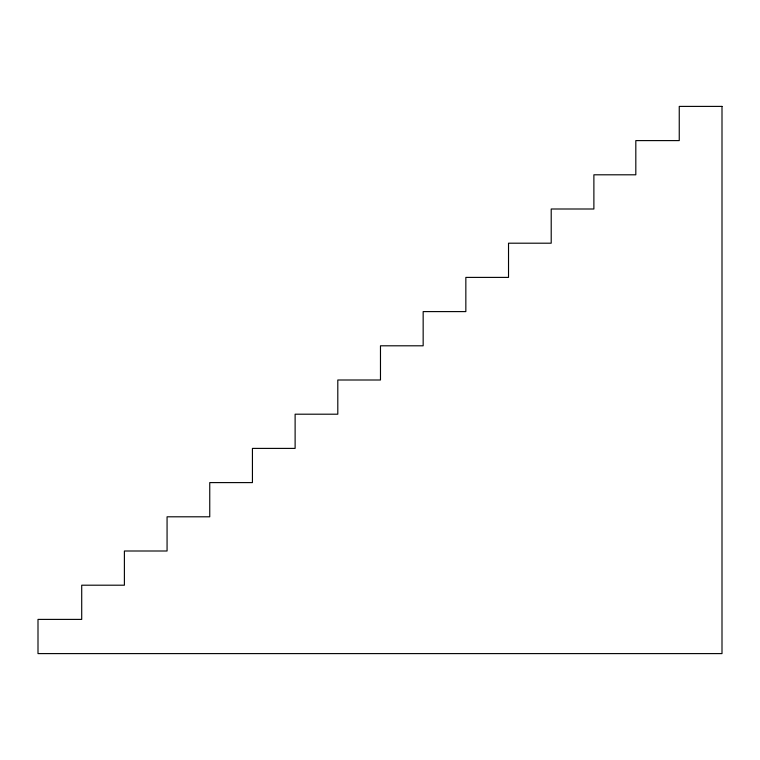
<?xml version="1.0" encoding="UTF-8"?>
<svg xmlns="http://www.w3.org/2000/svg" width="760" height="760" viewBox="0 0 760 760"><rect width="100%" height="100%" fill="white"/><g stroke="black" fill="none" stroke-linecap="round" stroke-linejoin="round"><path stroke-width="1.14" d="M722 106.4L679.25 106.4L679.25 140.6L635.816 140.6L635.816 174.8L593.883 174.8L593.883 209L551.209 209L551.209 243.2L508.525 243.2L508.525 277.4L465.842 277.4L465.842 311.6L423.159 311.6L423.159 345.8L380.475 345.8L380.475 380L337.801 380L337.801 414.2L295.117 414.2L295.117 448.4L252.434 448.4L252.434 482.6L209.75 482.6L209.75 516.8L167.067 516.8L167.067 551L124.393 551L124.393 585.2L81.71 585.2L81.71 619.4L38 619.4L38 653.6L722 653.6L722 106.4"/></g></svg>
